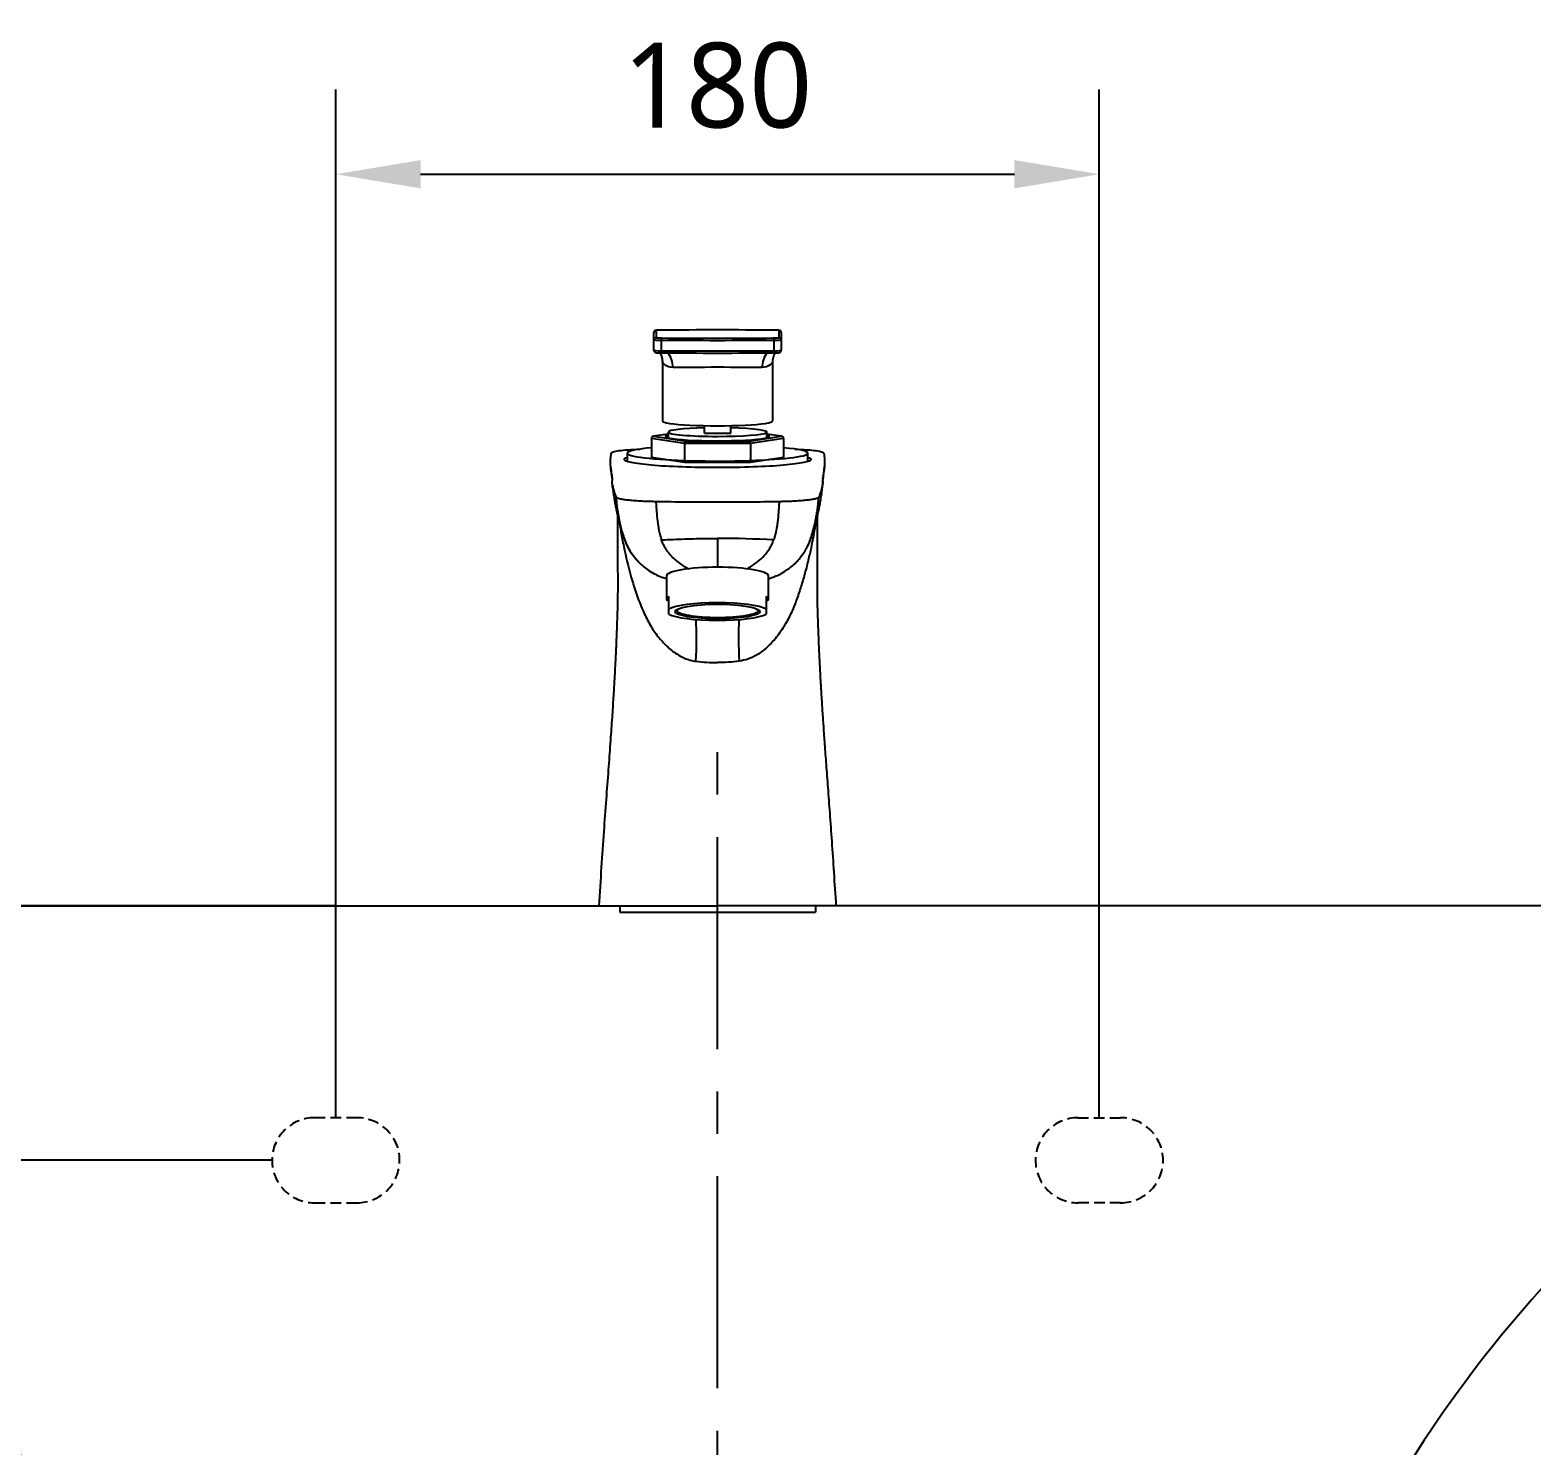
# Model space of a CAD drawing. Extents: x 0 to 6635, y -9 to 2100.
# Drawn here: x 4572.6 to 4926.7, y 741.8 to 1075.7 of the extents above; entities that cross this region are included whole.
import ezdxf

# ---------------------------------------------------------------- set-up
doc = ezdxf.new("R2010")
doc.units = 0
doc.header["$LTSCALE"] = 20
doc.header["$MEASUREMENT"] = 0
doc.linetypes.add('CENTER', pattern=[2, 1.25, -0.25, 0.25, -0.25])
doc.linetypes.add('HIDDEN', pattern=[0.375, 0.25, -0.125])
doc.layers.get('0').update_dxf_attribs({"linetype": 'CONTINUOUS'})
doc.layers.get('DEFPOINTS').update_dxf_attribs({"linetype": 'CONTINUOUS'})
for name, color, linetype in [('1', 1, 'CONTINUOUS'), ('7', 7, 'CONTINUOUS'), ('CENTER', 2, 'CENTER')]:
    doc.layers.add(name, color=color, linetype=linetype)
doc.styles.get("Standard").update_dxf_attribs({"font": 'NanumGothic.ttf'})
doc.dimstyles.get("Standard").update_dxf_attribs({"dimtxt": 2.5, "dimasz": 2, "dimexe": 2, "dimexo": 1, "dimgap": 1.5, "dimtad": 1, "dimdec": 0, "dimlfac": 10, "dimrnd": 0.5, "dimzin": 0, "dimdsep": 46, "dimtxsty": 'Standard', "dimcen": 0, "dimclrt": 2, "dimadec": 0, "dimazin": 0, "dimtfac": 1, "dimtdec": 0, "dimtmove": 0, "dimatfit": 3, "dimfxl": 0, "dimtolj": 1, "dimtzin": 0, "dimarcsym": 0})

# ---------------------------------------------------------------- blocks, each defined once
blk = doc.blocks.new('*D61')
at = {"layer": '1', "color": 3, "lineweight": -2}
for p, q in [((5029.88, 869.14), (5127.3, 869.14)), ((5107.3, 849.14), (5107.3, 789.99)), ((5107.3, 689.14), (5107.3, 748.3)), ((4765.31, 669.14), (5127.3, 669.14))]:
    blk.add_line(p, q, dxfattribs=at)
at = {"layer": '1', "color": 3}
for points in [[(5103.96, 849.14), (5110.63, 849.14), (5107.3, 869.14)], [(5103.96, 689.14), (5110.63, 689.14), (5107.3, 669.14)]]:
    blk.add_solid(points, dxfattribs=at)
at = {"layer": 'DEFPOINTS', "color": 0}
for p in [(5029.88, 869.14), (4765.31, 669.14), (5107.3, 669.14)]:
    blk.add_point(p, dxfattribs=at)
at = {"layer": '1', "color": 2, "insert": (5107.3, 769.14), "char_height": 20, "attachment_point": 5}
blk.add_mtext('\\A1;200', dxfattribs=at)
blk = doc.blocks.new('*D62')
at = {"layer": '1', "color": 3, "lineweight": -2}
for p, q in [((5127.3, 869.14), (5187.06, 869.14)), ((5167.06, 849.14), (5167.06, 743.91)), ((5167.06, 609.14), (5167.06, 702.13)), ((4842.31, 589.14), (5187.06, 589.14))]:
    blk.add_line(p, q, dxfattribs=at)
at = {"layer": '1', "color": 3}
for points in [[(5163.73, 849.14), (5170.4, 849.14), (5167.06, 869.14)], [(5163.73, 609.14), (5170.4, 609.14), (5167.06, 589.14)]]:
    blk.add_solid(points, dxfattribs=at)
at = {"layer": 'DEFPOINTS', "color": 0}
for p in [(5127.3, 869.14), (4842.31, 589.14), (5167.06, 589.14)]:
    blk.add_point(p, dxfattribs=at)
at = {"layer": '1', "color": 2, "insert": (5167.06, 723.02), "char_height": 20, "attachment_point": 5}
blk.add_mtext('\\A1;280', dxfattribs=at)
blk = doc.blocks.new('*D63')
at = {"layer": '1', "color": 3, "lineweight": -2}
for p, q in [((5187.06, 869.14), (5247.06, 869.14)), ((5227.06, 849.14), (5227.06, 700.04)), ((5227.06, 549.14), (5227.06, 658.24)), ((4767.18, 529.14), (5247.06, 529.14))]:
    blk.add_line(p, q, dxfattribs=at)
at = {"layer": '1', "color": 3}
for points in [[(5223.73, 849.14), (5230.4, 849.14), (5227.06, 869.14)], [(5223.73, 549.14), (5230.4, 549.14), (5227.06, 529.14)]]:
    blk.add_solid(points, dxfattribs=at)
at = {"layer": 'DEFPOINTS', "color": 0}
for p in [(5187.06, 869.14), (4767.18, 529.14), (5227.06, 529.14)]:
    blk.add_point(p, dxfattribs=at)
at = {"layer": '1', "color": 2, "insert": (5227.06, 679.14), "char_height": 20, "attachment_point": 5}
blk.add_mtext('\\A1;340', dxfattribs=at)
blk = doc.blocks.new('*D42')
at = {"layer": '1', "color": 3, "lineweight": -2}
for p, q in [((4644.68, 819.17), (4644.68, 1061.69)), ((4824.68, 819.17), (4824.68, 1061.69)), ((4664.68, 1041.69), (4804.68, 1041.69))]:
    blk.add_line(p, q, dxfattribs=at)
at = {"layer": '1', "color": 3}
for points in [[(4664.68, 1045.02), (4664.68, 1038.35), (4644.68, 1041.69)], [(4804.68, 1045.02), (4804.68, 1038.35), (4824.68, 1041.69)]]:
    blk.add_solid(points, dxfattribs=at)
at = {"layer": 'DEFPOINTS', "color": 0}
for p in [(4824.68, 1041.69), (4644.68, 819.17), (4824.68, 819.17)]:
    blk.add_point(p, dxfattribs=at)
at = {"layer": '1', "color": 2, "insert": (4734.68, 1062.57), "char_height": 20, "attachment_point": 5}
blk.add_mtext('\\A1;180', dxfattribs=at)
blk = doc.blocks.new('*D56')
at = {"layer": '1', "color": 3, "lineweight": -2}
for p, q in [((4317.34, 889.14), (4317.34, 909.14)), ((4439.48, 869.14), (4297.34, 869.14)), ((4317.34, 869.14), (4317.34, 860.03)), ((4317.34, 809.14), (4317.34, 818.26)), ((4629.64, 809.14), (4297.34, 809.14)), ((4317.34, 789.14), (4317.34, 769.14))]:
    blk.add_line(p, q, dxfattribs=at)
at = {"layer": '1', "color": 3}
for points in [[(4314.01, 889.14), (4320.68, 889.14), (4317.34, 869.14)], [(4314.01, 789.14), (4320.68, 789.14), (4317.34, 809.14)]]:
    blk.add_solid(points, dxfattribs=at)
at = {"layer": 'DEFPOINTS', "color": 0}
for p in [(4317.34, 869.14), (4439.48, 869.14), (4629.64, 809.14)]:
    blk.add_point(p, dxfattribs=at)
at = {"layer": '1', "color": 2, "insert": (4317.34, 839.14), "char_height": 20, "attachment_point": 5}
blk.add_mtext('\\A1;60', dxfattribs=at)
blk = doc.blocks.new('*D57')
at = {"layer": '1', "color": 3, "lineweight": -2}
for p, q in [((4644.68, 869.14), (4234.74, 869.14)), ((4254.74, 849.14), (4254.74, 637.5)), ((4254.74, 384.14), (4254.74, 595.78)), ((4734.68, 364.14), (4234.74, 364.14))]:
    blk.add_line(p, q, dxfattribs=at)
at = {"layer": '1', "color": 3}
for points in [[(4251.41, 849.14), (4258.07, 849.14), (4254.74, 869.14)], [(4251.41, 384.14), (4258.07, 384.14), (4254.74, 364.14)]]:
    blk.add_solid(points, dxfattribs=at)
at = {"layer": 'DEFPOINTS', "color": 0}
for p in [(4644.68, 869.14), (4254.74, 364.14), (4734.68, 364.14)]:
    blk.add_point(p, dxfattribs=at)
at = {"layer": '1', "color": 2, "insert": (4254.74, 616.64), "char_height": 20, "attachment_point": 5}
blk.add_mtext('\\A1;505', dxfattribs=at)

msp = doc.modelspace()

# ---------------------------------------------------------------- linework, layer by layer
at = {"ltscale": 0.5}
for p, q in [((4711.61138, 869.14281), (4711.61138, 867.66429)), ((4757.7505, 869.14286), (4757.7505, 867.66429))]:
    msp.add_line(p, q, dxfattribs=at)
at = {"color": 7, "linetype": 'HIDDEN', "ltscale": 0.5}
for points in [[(4649.6957, 799.11331, 1), (4649.6957, 819.17236), (4639.66618, 819.17236, 1), (4639.66618, 799.11331)], [(4819.66618, 799.11331, -1), (4819.66618, 819.17236), (4829.6957, 819.17236, -1), (4829.6957, 799.11331)]]:
    msp.add_lwpolyline(points, format="xyb", close=True, dxfattribs=at)
at = {"layer": '1', "color": 7, "linetype": 'Continuous'}
for p, q in [((4719.6755, 1002.61637), (4719.6755, 1004.37027)), ((4719.6755, 1000.11675), (4719.6755, 1002.61637)), ((4720.1755, 1004.8702), (4720.1755, 1003.11629)), ((4721.34708, 1002.56942), (4721.34708, 1000.06981)), ((4748.00391, 1000.06981), (4748.00391, 1002.56942)), ((4749.1755, 1003.11629), (4749.1755, 1004.8702)), ((4749.6755, 1004.37027), (4749.6755, 1002.61637)), ((4749.6755, 1002.61637), (4749.6755, 1000.11675)), ((4721.6755, 997.25573), (4721.6755, 983.49798)), ((4747.6755, 983.49798), (4747.6755, 997.26955)), ((4723.0255, 980.8853), (4723.0255, 979.54512)), ((4731.5755, 980.61077), (4731.5755, 982.39776)), ((4737.7755, 980.61077), (4737.7755, 982.39776)), ((4746.3255, 979.54512), (4746.3255, 980.8853)), ((4726.88127, 978.21441), (4719.08704, 979.39101)), ((4719.08704, 979.39101), (4719.08704, 974.90814)), ((4723.02556, 980.40408), (4719.56488, 979.88166)), ((4723.02559, 980.39651), (4719.66439, 979.88911)), ((4719.66439, 979.88911), (4727.16994, 978.75608)), ((4742.46973, 978.21441), (4726.88127, 978.21441)), ((4726.88127, 978.21441), (4726.88127, 973.73153)), ((4727.16994, 978.75608), (4742.18105, 978.75608)), ((4731.5755, 980.61077), (4737.7755, 980.61077)), ((4742.18105, 978.75608), (4749.6866, 979.88911)), ((4750.26395, 979.39101), (4742.46973, 978.21441)), ((4742.46973, 978.21441), (4742.46973, 973.73153)), ((4749.6866, 979.88911), (4746.32541, 980.39651)), ((4749.78611, 979.88166), (4746.32543, 980.40408)), ((4750.26395, 979.39101), (4750.26395, 974.90814)), ((4713.3755, 975.90433), (4713.3755, 973.94781)), ((4726.88127, 973.73153), (4719.08704, 974.90814)), ((4750.26395, 974.90814), (4742.46973, 973.73153)), ((4755.9755, 973.94781), (4755.9755, 975.90433)), ((4742.46973, 973.73153), (4726.88127, 973.73153)), ((4734.6755, 955.79841), (4734.6755, 949.01105)), ((4722.6755, 946.92714), (4722.6755, 941.5107)), ((4746.6755, 941.5107), (4746.6755, 946.92714)), ((4723.1755, 939.15152), (4723.1755, 942.10594)), ((4746.1755, 942.10594), (4746.1755, 939.15152)), ((4723.1755, 937.96104), (4723.1755, 939.15152)), ((4725.1755, 939.09856), (4725.1755, 938.75018)), ((4744.1755, 938.75018), (4744.1755, 939.09856)), ((4746.1755, 939.15152), (4746.1755, 937.96104)), ((4711.61138, 867.66429), (4757.7505, 867.66429))]:
    msp.add_line(p, q, dxfattribs=at)
for centre, major_axis, ratio, start_param, end_param in [((4720.1755, 1004.37027), (0.5, 0), 0.999848, 1.570796327, 3.141592654), ((4720.1755, 1002.61637), (0.5, 0), 0.999848, 1.570796327, 3.141592654), ((4722.6755, 1002.61637), (3, 0), 0.017452, 3.141592654, 4.25366493), ((4722.6755, 1004.8702), (-2.5, 0), 0.017452, 5.171113031, 6.283185307), ((4722.6755, 1003.11629), (-2.5, 0), 0.017452, 0, 0.265054879), ((4722.6755, 1003.11629), (-2.5, 0), 0.017452, 0.265055404, 1.112072276), ((4721.56849, 1002.57725), (0.00431, 0.49998), 0.442737, 0.019465208, 1.590261535), ((4734.6755, 1003.04043), (30.1, 0), 0.017452, 4.25366493, 5.171113031), ((4734.6755, 1004.44614), (-29.6, 0), 0.017452, 4.25366493, 5.171113031), ((4734.6755, 1003.54036), (-29.6, 0), 0.017452, 1.112072276, 2.029520377), ((4746.6755, 1004.8702), (-2.5, 0), 0.017452, 3.919313652, 4.25366493), ((4746.6755, 1003.11629), (-2.5, 0), 0.017452, 2.029520377, 2.733357725), ((4747.78251, 1002.57725), (-0.00431, 0.49998), 0.442737, 4.692923772, 6.263720099), ((4746.6755, 1002.61637), (3, 0), 0.017452, 5.171113031, 6.283185307), ((4746.6755, 1004.8702), (-2.5, 0), 0.017452, 3.141592654, 3.919313456), ((4746.6755, 1003.11629), (-2.5, 0), 0.017452, 2.733358072, 3.141592654), ((4749.1755, 1004.37027), (0.5, 0), 0.999848, 0, 1.570796327), ((4749.1755, 1002.61637), (0.5, 0), 0.999848, 0, 1.570796327), ((4722.6755, 1000.11675), (-3, 0), 0.017452, 0, 1.112072276), ((4722.6755, 999.61683), (2.5, 0), 0.017452, 3.834987354, 4.25366493), ((4734.6755, 1000.54081), (-30.1, 0), 0.017452, 1.112072276, 2.029520377), ((4721.56849, 1000.07763), (0.00431, 0.49998), 0.442737, 1.590261535, 3.161057862), ((4734.6755, 1000.04089), (29.6, 0), 0.017452, 4.25366493, 5.171113031), ((4720.1755, 995.84277), (-0.11889, -4.99859), 0.806122, 1.641637388, 2.4303569), ((4749.1755, 995.84277), (0.11889, -4.99859), 0.806122, 3.852828407, 4.641547919), ((4747.78251, 1000.07763), (-0.00431, 0.49998), 0.442737, 3.122127445, 4.692923772), ((4746.6755, 999.61683), (2.5, 0), 0.017452, 5.171113031, 5.500686255), ((4746.6755, 1000.11675), (-3, 0), 0.017452, 2.029520377, 3.141592654), ((4734.6755, 996.02936), (13, 0), 0.009298, 0.634183841, 2.507408813), ((4734.6755, 983.49798), (-13, 0), 0.087156, 0, 3.141592654), ((4734.6755, 980.8853), (-11.65, 0), 0.087156, 4.98168237, 6.283185307), ((4734.6755, 980.8853), (-11.65, 0), 0.087156, 0, 1.57079634), ((4734.6755, 980.8853), (-11.65, 0), 0.087156, 1.570796288, 4.443095563), ((4719.66439, 979.39101), (0.57735, 0), 0.86273, 1.570796327, 3.141592654), ((4734.6755, 979.88911), (12.3, 0), 0.087156, 2.815063332, 6.283185307), ((4734.6755, 979.59025), (-12, 0), 0.087156, 6.040987991, 6.228796494), ((4727.16994, 978.25799), (0.03749, 0.49954), 0.572989, 0.130245065, 1.701041392), ((4742.18105, 978.25799), (-0.03749, 0.49954), 0.572989, 4.582143916, 6.152940242), ((4734.6755, 979.59025), (-12, 0), 0.087156, 3.195981588, 3.383790019), ((4734.6755, 979.88911), (12.3, 0), 0.087156, 0, 0.326529384), ((4749.6866, 979.39101), (0.57735, 0), 0.86273, 0, 1.570796327), ((4734.6755, 975.90433), (21.3, 0), 0.087156, 2.391930121, 6.283185307), ((4734.6755, 975.90433), (21.3, 0), 0.087156, 0, 0.749662558), ((4734.6755, 946.92714), (-12, 0), 0.173648, 4.712388959, 6.283185307), ((4734.6755, 946.92714), (-12, 0), 0.173648, 3.141592892, 4.712389043), ((4734.6755, 941.5107), (12, 0), 0.173648, 2.85190566, 3.431279648), ((4734.6755, 941.5107), (12, 0), 0.173648, 5.993498313, 6.572872301), ((4734.6755, 938.55628), (-12, 0), 0.173648, 3.431279648, 5.993498313), ((4734.6755, 938.55628), (-12, 0), 0.173648, 0.289686994, 2.85190566), ((4724.99753, 925.36327), (1.64152, 21.43724), 0.207191, 4.797038507, 5.28355879), ((4744.35346, 925.36327), (-1.64152, 21.43724), 0.207191, 0.999626518, 1.4861468)]:
    msp.add_ellipse(centre, major_axis=major_axis, ratio=ratio, start_param=start_param, end_param=end_param, dxfattribs=at)
msp.add_ellipse((4734.6755, 938.55628), major_axis=(-10, 0), ratio=0.173648, dxfattribs=at)
for points, knots in [([(4721.56418, 1004.90938), (4721.45491, 1004.90844), (4721.15115, 1004.90529), (4720.71295, 1004.89853), (4720.32569, 1004.88671), (4720.19534, 1004.88015), (4720.07787, 1004.86497), (4719.98022, 1004.83455), (4719.87913, 1004.78071), (4719.77289, 1004.681), (4719.69399, 1004.53682), (4719.67605, 1004.42771), (4719.6755, 1004.37027)], [0, 0, 0, 0, 0.108226032, 0.316180683, 0.52548979, 0.739767635, 0.79357157, 0.819276822, 0.855693019, 0.899489584, 0.950318517, 1, 1, 1, 1]), ([(4749.6755, 1004.37027), (4749.67471, 1004.43562), (4749.65436, 1004.54437), (4749.57651, 1004.67952), (4749.48678, 1004.76746), (4749.39943, 1004.82106), (4749.3278, 1004.84888), (4749.27718, 1004.8621), (4749.23353, 1004.87016), (4749.16924, 1004.87792), (4749.05285, 1004.88525), (4748.81784, 1004.894), (4748.56228, 1004.89879), (4748.44801, 1004.90053)], [0, 0, 0, 0, 0.074842105, 0.13400593, 0.183608255, 0.225830591, 0.260029563, 0.288048615, 0.320704839, 0.37932025, 0.5523057, 0.821668093, 1, 1, 1, 1]), ([(4719.6755, 1000.11675), (4719.67629, 1000.0514), (4719.69664, 999.94266), (4719.77448, 999.80751), (4719.86421, 999.71957), (4719.95156, 999.66597), (4720.0232, 999.63814), (4720.07382, 999.62492), (4720.11747, 999.61687), (4720.18162, 999.6091), (4720.30007, 999.60181), (4720.49341, 999.59407), (4720.70181, 999.59018), (4720.76001, 999.58922)], [0, 0, 0, 0, 0.081688841, 0.146265117, 0.200405182, 0.24649012, 0.283817696, 0.314399999, 0.350043693, 0.414021384, 0.602831961, 0.896836277, 1, 1, 1, 1]), ([(4721.11045, 999.58838), (4721.19493, 999.42712), (4721.37442, 999.03379), (4721.57651, 998.35531), (4721.68058, 997.73318), (4721.66745, 997.35882), (4721.65966, 997.2566)], [0, 0, 0, 0, 0.230280232, 0.538782149, 0.874549145, 1, 1, 1, 1]), ([(4747.68909, 997.27043), (4747.68307, 997.36155), (4747.67342, 997.69105), (4747.75447, 998.23809), (4747.92081, 998.87489), (4748.10031, 999.31337), (4748.21356, 999.53945), (4748.23937, 999.58894)], [0, 0, 0, 0, 0.112511617, 0.408135128, 0.679943841, 0.928860697, 1, 1, 1, 1]), ([(4748.44131, 999.58632), (4748.50292, 999.58718), (4748.73365, 999.59076), (4749.02096, 999.60045), (4749.15592, 999.60686), (4749.27311, 999.62205), (4749.37078, 999.65248), (4749.47186, 999.70632), (4749.5781, 999.80603), (4749.65701, 999.95021), (4749.67495, 1000.05932), (4749.6755, 1000.11675)], [0, 0, 0, 0, 0.092606526, 0.370349072, 0.654684879, 0.726079967, 0.76018953, 0.808511972, 0.866627788, 0.934075197, 1, 1, 1, 1]), ([(4724.20327, 996.10098), (4723.36842, 996.09042), (4722.72877, 996.4275), (4721.89165, 997.03352), (4721.67694, 997.29404), (4721.67552, 997.28498)], [0, 0, 0, 0, 0.507359728, 0.507359728, 1, 1, 1, 1]), ([(4747.67548, 997.28493), (4747.67486, 997.29506), (4747.45779, 997.03172), (4746.61729, 996.42463), (4745.98434, 996.0904), (4745.14772, 996.10098)], [0, 0, 0, 0, 0.492763741, 0.492763741, 1, 1, 1, 1]), ([(4709.92465, 970.29969), (4709.8846, 970.44174), (4709.68062, 971.21292), (4709.44261, 972.61396), (4709.41576, 974.34846), (4709.54839, 975.45343), (4709.63323, 975.92907)], [0, 0, 0, 0, 0.075727638, 0.41110137, 0.746475102, 1, 1, 1, 1]), ([(4709.63323, 975.92907), (4709.66947, 976.13233), (4710.21891, 976.33406), (4712.63577, 976.66511), (4714.38287, 976.788), (4716.43054, 976.84939)], [0, 0, 0, 0, 0.518456859, 0.518456859, 1, 1, 1, 1]), ([(4755.98715, 974.8893), (4756.43958, 974.73552), (4757.04849, 974.3265), (4755.49607, 973.66693), (4750.64884, 973.02641), (4743.29966, 972.60394), (4734.6755, 972.44975), (4726.05133, 972.60394), (4718.70216, 973.02641), (4713.85492, 973.66693), (4712.3025, 974.3265), (4712.91141, 974.73552), (4713.36384, 974.8893)], [0, 0, 0, 0, 0.068267658, 0.176200742, 0.284133825, 0.392066906, 0.499999986, 0.607933066, 0.715866147, 0.82379923, 0.931732314, 1, 1, 1, 1]), ([(4752.96991, 976.84787), (4754.99881, 976.78575), (4756.73971, 976.66211), (4759.12732, 976.33433), (4759.68155, 976.13223), (4759.71777, 975.92907)], [0, 0, 0, 0, 0.479538408, 0.479538408, 1, 1, 1, 1]), ([(4759.71777, 975.92907), (4759.8026, 975.45343), (4759.93523, 974.34846), (4759.90839, 972.61396), (4759.67037, 971.21292), (4759.46639, 970.44174), (4759.42634, 970.29969)], [0, 0, 0, 0, 0.253524898, 0.58889863, 0.924272362, 1, 1, 1, 1]), ([(4709.4713, 972.85416), (4709.52735, 972.11003), (4709.6366, 970.98829), (4709.78345, 969.84614), (4709.83601, 969.46791)], [0, 0, 0, 0, 0.670460059, 1, 1, 1, 1]), ([(4759.51132, 969.4408), (4759.5213, 969.51258), (4759.66919, 970.59213), (4759.78644, 971.69372), (4759.87089, 972.74345)], [0, 0, 0, 0, 0.066579786, 1, 1, 1, 1]), ([(4710.82463, 965.46521), (4710.60949, 965.97625), (4710.20113, 967.11634), (4709.92637, 968.37552), (4709.83178, 969.12331), (4709.81849, 969.24196)], [0, 0, 0, 0, 0.40612002, 0.90577848, 1, 1, 1, 1]), ([(4709.85073, 969.59536), (4709.86407, 969.65384), (4709.87945, 969.71233), (4709.91597, 969.85895), (4709.94182, 969.97239), (4709.94828, 970.08583), (4709.94853, 970.11113)], [0, 0, 0, 0, 0.340221193, 0.340221193, 0.852893351, 1, 1, 1, 1]), ([(4709.97288, 967.65181), (4710.02241, 967.21309), (4710.128, 966.3735), (4710.30419, 965.20072), (4710.47359, 964.20761), (4710.61903, 963.431), (4710.77535, 962.64959), (4710.96731, 961.75707), (4711.19999, 960.76723), (4711.46575, 959.72428), (4711.76305, 958.63924), (4712.14194, 957.37664), (4712.44119, 956.42762), (4712.62779, 955.90546), (4712.64503, 955.85755)], [0, 0, 0, 0, 0.110438091, 0.210546732, 0.292385684, 0.355938966, 0.401208262, 0.479318371, 0.568998646, 0.645501788, 0.739207966, 0.852862692, 0.986475033, 1, 1, 1, 1]), ([(4756.70759, 955.86513), (4756.77832, 956.06742), (4756.94625, 956.55851), (4757.15969, 957.22665), (4757.34388, 957.82545), (4757.47108, 958.2525), (4757.5799, 958.62723), (4757.6827, 958.99043), (4757.78203, 959.35051), (4757.87799, 959.70754), (4757.97063, 960.06144), (4758.06581, 960.43486), (4758.18097, 960.90042), (4758.32936, 961.52597), (4758.51599, 962.36261), (4758.73094, 963.41121), (4758.96148, 964.67108), (4759.18801, 966.10811), (4759.31809, 967.12313), (4759.37751, 967.64884)], [0, 0, 0, 0, 0.055751452, 0.135469658, 0.184650407, 0.221681645, 0.255430999, 0.288313446, 0.320329946, 0.351481552, 0.381769428, 0.411194858, 0.4454274, 0.496413606, 0.564528622, 0.649760094, 0.752090931, 0.87149813, 1, 1, 1, 1]), ([(4759.5325, 969.24196), (4759.51922, 969.12331), (4759.42462, 968.37552), (4759.14986, 967.11634), (4758.7415, 965.97625), (4758.52637, 965.46521)], [0, 0, 0, 0, 0.09422152, 0.59387998, 1, 1, 1, 1]), ([(4759.40247, 970.11111), (4759.40271, 970.08583), (4759.40918, 969.97238), (4759.43502, 969.85895), (4759.47147, 969.7126), (4759.48679, 969.65438), (4759.50008, 969.59615)], [0, 0, 0, 0, 0.147304916, 0.660784098, 0.660784098, 1, 1, 1, 1]), ([(4712.59782, 956.096), (4712.46768, 956.52562), (4712.21468, 957.36085), (4711.7589, 959.11692), (4711.29393, 961.35066), (4710.97195, 963.63509), (4710.86103, 965.01307), (4710.82463, 965.46521)], [0, 0, 0, 0, 0.142719554, 0.277458785, 0.56627007, 0.857683822, 1, 1, 1, 1]), ([(4720.13834, 964.4563), (4719.81361, 964.46269), (4719.17043, 964.4779), (4717.91882, 964.51785), (4716.43755, 964.58521), (4714.84454, 964.69127), (4713.47693, 964.81897), (4712.36589, 964.96434), (4711.53484, 965.12325), (4711.00062, 965.29155), (4710.84904, 965.40721), (4710.82463, 965.4652)], [0, 0, 0, 0, 0.062499865, 0.125000071, 0.250000481, 0.375000892, 0.500001303, 0.625001713, 0.750002124, 0.875002535, 1, 1, 1, 1]), ([(4720.13834, 964.4563), (4720.16781, 964.07094), (4720.22675, 963.30028), (4720.3205, 961.77235), (4720.47481, 959.88179), (4720.76716, 958.00533), (4721.11488, 956.53688), (4721.34528, 955.81489), (4721.45657, 955.46614)], [0, 0, 0, 0, 0.125141221, 0.250268547, 0.500038578, 0.749324067, 0.878915328, 1, 1, 1, 1]), ([(4749.21265, 964.4563), (4749.1909, 964.17392), (4749.15918, 963.75121), (4749.11904, 963.18943), (4749.0821, 962.62895), (4749.03811, 961.93079), (4748.97274, 961.09684), (4748.8946, 960.26688), (4748.79718, 959.44128), (4748.69605, 958.75721), (4748.61312, 958.28083), (4748.56201, 958.00938), (4748.52177, 957.80619), (4748.47955, 957.60341), (4748.42058, 957.3336), (4748.3102, 956.86302), (4748.16706, 956.32916), (4748.02591, 955.86609), (4747.94706, 955.62293), (4747.90996, 955.51162), (4747.89447, 955.46612)], [0, 0, 0, 0, 0.091545092, 0.137317638, 0.183090184, 0.274635276, 0.366180368, 0.45772546, 0.549270552, 0.640815644, 0.68658819, 0.709474463, 0.732360736, 0.755247009, 0.778133282, 0.823905828, 0.91545092, 0.961223465, 0.984109738, 1, 1, 1, 1]), ([(4758.52636, 965.46521), (4758.50195, 965.40722), (4758.35037, 965.29155), (4757.81616, 965.12325), (4756.9851, 964.96434), (4755.87406, 964.81897), (4754.50645, 964.69127), (4752.91344, 964.58521), (4751.43218, 964.51785), (4750.18057, 964.4779), (4749.53738, 964.46269), (4749.21266, 964.4563)], [0, 0, 0, 0, 0.124998404, 0.24999868, 0.374998957, 0.499999233, 0.62499951, 0.749999787, 0.875000063, 0.937500202, 1, 1, 1, 1]), ([(4756.75322, 956.09599), (4756.78012, 956.1812), (4756.8355, 956.36052), (4756.94683, 956.72973), (4757.14056, 957.39627), (4757.39921, 958.36438), (4757.67498, 959.53373), (4757.91609, 960.70984), (4758.12244, 961.89187), (4758.26538, 962.8811), (4758.36228, 963.67458), (4758.44753, 964.46931), (4758.49834, 965.0666), (4758.52637, 965.46521)], [0, 0, 0, 0, 0.0286099, 0.059945065, 0.122615394, 0.247956052, 0.37329671, 0.498637368, 0.623978026, 0.749318684, 0.811989013, 0.874659342, 1, 1, 1, 1]), ([(4711.10781, 961.17513), (4711.10963, 960.10833), (4711.11407, 957.44404), (4711.12082, 953.34781), (4711.12581, 949.05194), (4711.13577, 945.25295), (4711.1275, 941.95094), (4711.06627, 939.14695), (4710.99302, 936.84119), (4710.93114, 935.03307), (4710.88192, 933.7081), (4710.84423, 932.74138), (4710.81371, 931.98538), (4710.78268, 931.23912), (4710.74516, 930.36388), (4710.69217, 929.17372), (4710.60859, 927.38967), (4710.48165, 924.86901), (4710.29846, 921.53849), (4710.05399, 917.48653), (4709.74129, 912.71341), (4709.35659, 907.21922), (4708.90046, 901.00367), (4708.38264, 894.06586), (4707.8182, 886.40431), (4707.25566, 878.01529), (4706.87103, 872.18105), (4706.67564, 869.14286)], [0, 0, 0, 0, 0.034737516, 0.086756098, 0.133385808, 0.174622925, 0.210463486, 0.240904844, 0.265945193, 0.2855825, 0.299815221, 0.309118223, 0.317083382, 0.32445159, 0.333437919, 0.345611472, 0.363229905, 0.39156082, 0.427736172, 0.471758556, 0.523631744, 0.583360152, 0.650948662, 0.72640171, 0.809723412, 0.90092013, 1, 1, 1, 1]), ([(4711.41536, 960.28576), (4711.54671, 959.41243), (4711.71112, 958.39827), (4712.09647, 956.23102), (4712.31799, 955.07834), (4713.05779, 951.541), (4713.65288, 949.08006), (4714.34565, 946.60261)], [0, 0, 0, 0, 0.245828461, 0.245828461, 0.497218974, 0.497218974, 1, 1, 1, 1]), ([(4762.67535, 869.14286), (4762.50399, 871.78241), (4762.16928, 876.85347), (4761.68944, 884.14906), (4761.20826, 890.81911), (4760.75957, 896.86617), (4760.35551, 902.29142), (4760.0047, 907.09567), (4759.70971, 911.27929), (4759.4695, 914.84239), (4759.29187, 917.61086), (4759.16528, 919.67504), (4759.07943, 921.12532), (4759.01623, 922.22631), (4758.96708, 923.10349), (4758.91971, 923.96637), (4758.86286, 925.0289), (4758.79218, 926.39797), (4758.7048, 928.17446), (4758.59988, 930.46387), (4758.47978, 933.35325), (4758.35571, 936.8513), (4758.22752, 940.95799), (4758.2139, 945.67452), (4758.2287, 950.99785), (4758.23456, 956.22984), (4758.24053, 959.68727), (4758.24314, 961.16787)], [0, 0, 0, 0, 0.086086602, 0.165394577, 0.237929443, 0.303696624, 0.362699644, 0.414941474, 0.460425274, 0.499154161, 0.531130937, 0.550683779, 0.566440568, 0.578401925, 0.586568289, 0.595030305, 0.606533689, 0.621209328, 0.63966345, 0.664444689, 0.695834266, 0.733829274, 0.778425869, 0.829620355, 0.887408865, 0.951784171, 1, 1, 1, 1]), ([(4714.94, 951.56107), (4714.84632, 951.68374), (4714.32512, 952.38723), (4713.43969, 953.80514), (4712.87662, 955.33735), (4712.59782, 956.096)], [0, 0, 0, 0, 0.098598617, 0.553687598, 1, 1, 1, 1]), ([(4712.59782, 956.096), (4712.59783, 956.09591), (4712.59784, 956.09571), (4712.59786, 956.09533), (4712.59789, 956.09465), (4712.59796, 956.0933), (4712.5981, 956.09059), (4712.59841, 956.08516), (4712.59913, 956.07426), (4712.60097, 956.05231), (4712.60626, 956.00784), (4712.61952, 955.93627), (4712.63619, 955.87709), (4712.64715, 955.84429)], [0, 0, 0, 0, 0.001196838, 0.002393676, 0.004787352, 0.009574701, 0.019149391, 0.038298737, 0.076597302, 0.153193929, 0.306385278, 0.612761018, 1, 1, 1, 1]), ([(4754.40218, 951.54718), (4754.53998, 951.72783), (4754.87461, 952.18804), (4755.24003, 952.75781), (4755.50927, 953.22377), (4755.68463, 953.54057), (4755.98007, 954.11084), (4756.28873, 954.79773), (4756.52821, 955.42638), (4756.65565, 955.79283), (4756.71858, 955.98647), (4756.75066, 956.08787), (4756.75322, 956.09599)], [0, 0, 0, 0, 0.144838517, 0.357473076, 0.410631715, 0.463790355, 0.570107634, 0.782742193, 0.889059472, 0.942218112, 0.995376752, 1, 1, 1, 1]), ([(4757.80565, 959.44441), (4757.67482, 958.61663), (4757.33337, 956.59466), (4756.71288, 953.47693), (4755.93094, 950.03774), (4755.33237, 947.8163), (4755.00535, 946.60261)], [0, 0, 0, 0, 0.214083957, 0.497581841, 0.725504691, 1, 1, 1, 1]), ([(4756.75317, 956.096), (4756.74792, 956.04535), (4756.74002, 955.96916), (4756.71898, 955.89063), (4756.71072, 955.86437)], [0, 0, 0, 0, 0.664912866, 1, 1, 1, 1]), ([(4712.65458, 955.82307), (4712.90228, 955.09304), (4713.5533, 953.67579), (4714.3532, 952.21848), (4714.92963, 951.57756), (4714.94251, 951.56332)], [0, 0, 0, 0, 0.489812393, 0.988641941, 1, 1, 1, 1]), ([(4727.85268, 948.57958), (4727.65355, 948.68525), (4727.22466, 948.92292), (4726.57902, 949.31668), (4725.91949, 949.76371), (4725.28233, 950.24492), (4724.77288, 950.6753), (4724.37994, 951.03775), (4724.0931, 951.31874), (4723.81463, 951.60894), (4723.54509, 951.90846), (4723.28499, 952.21734), (4722.95162, 952.64162), (4722.56158, 953.19514), (4722.14114, 953.89601), (4721.77276, 954.63173), (4721.56022, 955.16425), (4721.46335, 955.44609), (4721.45653, 955.46612)], [0, 0, 0, 0, 0.071439664, 0.155271827, 0.23910399, 0.322936153, 0.406768316, 0.448684397, 0.490600479, 0.53251656, 0.574432642, 0.616348723, 0.658264804, 0.742096967, 0.82592913, 0.909761293, 0.993593456, 1, 1, 1, 1]), ([(4721.45655, 955.46614), (4722.37407, 955.50711), (4724.18197, 955.58781), (4726.90707, 955.68004), (4729.56789, 955.74727), (4732.15099, 955.79001), (4733.84546, 955.79564), (4734.6755, 955.79841)], [0, 0, 0, 0, 0.213570853, 0.420826826, 0.62128573, 0.81448691, 1, 1, 1, 1]), ([(4741.5821, 948.62494), (4741.87294, 948.78116), (4743.37033, 949.63826), (4745.30965, 951.16983), (4746.81221, 953.17856), (4747.50829, 954.44614), (4747.76763, 955.13121), (4747.89442, 955.46614)], [0, 0, 0, 0, 0.105835127, 0.552131079, 0.77526084, 0.890127671, 1, 1, 1, 1]), ([(4716.062, 950.25252), (4716.03208, 950.28353), (4715.64994, 950.6832), (4715.27476, 951.12271), (4714.94, 951.56107)], [0, 0, 0, 0, 0.078172441, 1, 1, 1, 1]), ([(4715.86928, 950.48265), (4715.98184, 950.35078), (4716.45455, 949.81982), (4717.31636, 949.07729), (4718.51222, 948.18476), (4719.93633, 947.35398), (4721.35087, 946.72786), (4722.29262, 946.41758), (4722.67037, 946.3088)], [0, 0, 0, 0, 0.067910634, 0.281961615, 0.496438461, 0.699118545, 0.880359401, 1, 1, 1, 1]), ([(4746.67521, 946.31181), (4746.81815, 946.35277), (4747.41839, 946.53397), (4748.48549, 946.92836), (4749.81891, 947.57735), (4751.05699, 948.3387), (4752.11566, 949.15212), (4752.83596, 949.7604), (4753.21117, 950.1806), (4753.25154, 950.22663)], [0, 0, 0, 0, 0.049501703, 0.207933854, 0.372580037, 0.551751799, 0.752993682, 0.973254969, 1, 1, 1, 1]), ([(4753.25064, 950.21322), (4753.36113, 950.32654), (4753.68514, 950.66984), (4754.06885, 951.11815), (4754.33768, 951.46263), (4754.40218, 951.54718)], [0, 0, 0, 0, 0.279966653, 0.825926947, 1, 1, 1, 1]), ([(4754.40848, 951.56332), (4754.42136, 951.57756), (4754.47778, 951.64029), (4754.53259, 951.70401), (4754.57403, 951.75377)], [0, 0, 0, 0, 0.227444701, 1, 1, 1, 1]), ([(4714.34565, 946.60261), (4714.69866, 945.3402), (4715.08704, 944.14671), (4715.7158, 942.27219), (4715.93174, 941.65641), (4716.37744, 940.46817), (4716.60742, 939.89129), (4717.08199, 938.75573), (4717.32605, 938.20252), (4717.83236, 937.15295), (4718.09546, 936.64989), (4718.9165, 935.16851), (4719.50745, 934.22335), (4720.7879, 932.46277), (4721.4749, 931.65163), (4722.91208, 930.18259), (4723.66903, 929.52081), (4725.25402, 928.3873), (4726.06994, 927.92202), (4727.3239, 927.38715), (4727.7438, 927.23613), (4728.62563, 926.99154), (4729.08592, 926.8984), (4729.56203, 926.83686)], [0, 0, 0, 0, 0.125, 0.125, 0.1875, 0.1875, 0.25, 0.25, 0.3125, 0.3125, 0.375, 0.375, 0.5, 0.5, 0.625, 0.625, 0.75, 0.75, 0.875, 0.875, 0.9375, 0.9375, 1, 1, 1, 1]), ([(4755.00535, 946.60261), (4754.69287, 945.56371), (4754.06866, 943.48836), (4752.98084, 940.40456), (4751.70844, 937.41497), (4750.10719, 934.55643), (4748.19438, 931.92415), (4746.08525, 929.79807), (4743.96382, 928.27092), (4741.92114, 927.25817), (4740.48028, 926.97346), (4739.78897, 926.83686)], [0, 0, 0, 0, 0.124897647, 0.249498282, 0.373782948, 0.498535701, 0.628587242, 0.748541199, 0.84038449, 0.923417089, 1, 1, 1, 1]), ([(4744.1755, 938.75017), (4744.1755, 938.31829), (4743.15165, 937.88907), (4739.63437, 937.27831), (4737.16259, 937.10052), (4732.1884, 937.10052), (4729.71662, 937.27831), (4726.19934, 937.88907), (4725.1755, 938.31829), (4725.1755, 938.93761), (4725.36834, 939.12455), (4725.73041, 939.30108)], [0, 0, 0, 0, 0.225530003, 0.225530003, 0.451060006, 0.451060006, 0.676590009, 0.676590009, 0.902120012, 0.902120012, 1, 1, 1, 1]), ([(4739.78897, 926.83686), (4738.93628, 926.74002), (4737.25046, 926.54858), (4735.52716, 926.51861), (4734.6755, 926.5038)], [0, 0, 0, 0, 0.505797528, 1, 1, 1, 1])]:
    msp.add_open_spline(points, degree=3, knots=knots, dxfattribs=at)
for points, degree in [([(4713.28003, 974.10039), (4713.2427, 974.06763), (4713.21528, 974.03479), (4713.19791, 974.00191)], 3), ([(4756.17553, 973.92116), (4756.17921, 974.0046), (4756.11544, 974.08794), (4755.98749, 974.17048)], 3), ([(4759.87462, 972.79005), (4759.87632, 972.81141), (4759.87801, 972.83278), (4759.87969, 972.85416)], 3), ([(4709.81849, 969.24196), (4709.81316, 969.28965), (4709.81302, 969.33736), (4709.81653, 969.38506)], 3), ([(4709.97151, 967.65199), (4709.91065, 968.18097), (4709.85964, 968.71109), (4709.81849, 969.24196)], 3), ([(4759.37944, 967.65163), (4759.47793, 968.51257), (4759.53444, 969.3853)], 2), ([(4759.38522, 967.70817), (4759.44398, 968.22141), (4759.49304, 968.73286), (4759.5325, 969.24196)], 3), ([(4759.53446, 969.38513), (4759.53797, 969.33741), (4759.53784, 969.28968), (4759.5325, 969.24196)], 3), ([(4734.6755, 964.31453), (4729.76911, 964.31453), (4724.92371, 964.36203), (4720.13834, 964.4563)], 3), ([(4749.21266, 964.4563), (4744.42728, 964.36203), (4739.58188, 964.31453), (4734.6755, 964.31453)], 3), ([(4712.64715, 955.84429), (4712.65109, 955.83252), (4712.65524, 955.82077), (4712.65959, 955.80907)], 3), ([(4747.89444, 955.46614), (4743.62994, 955.66686), (4739.20476, 955.79841), (4734.6755, 955.79841)], 3), ([(4755.8928, 953.93065), (4756.20044, 954.55516), (4756.47762, 955.17824), (4756.69641, 955.82307)], 3), ([(4756.71072, 955.86437), (4756.70575, 955.84858), (4756.70034, 955.83281), (4756.69455, 955.81714)], 3), ([(4715.17395, 951.25958), (4715.86928, 950.48265)], 1), ([(4743.46957, 939.36992), (4743.92879, 939.17353), (4744.1755, 938.96218), (4744.1755, 938.75017)], 3), ([(4729.56203, 926.83686), (4731.25904, 926.61755), (4732.96069, 926.50474), (4734.6755, 926.5038)], 3)]:
    msp.add_open_spline(points, degree=degree, dxfattribs=at)
at = {"layer": '7'}
for p in [(4439.4849, 869.14283), (5029.87698, 869.14283)]:
    msp.add_line(p, (4734.68094, 869.14283), dxfattribs=at)
for centre, start, end in [((4313.46956, 574.7906), 27.1656774, 60.6848477), ((5155.89232, 574.7906), 119.3151523, 152.8343226)]:
    msp.add_arc(centre, 305.2188, start, end, dxfattribs=at)
at = {"layer": 'CENTER', "color": 1, "linetype": 'CENTER', "ltscale": 2}
msp.add_line((4734.68094, 355.37416), (4734.68094, 908.55745), dxfattribs=at)

# ---------------------------------------------------------------- dimensions: what is measured, and where the dimension line sits
at = {"layer": '1'}
dim = msp.add_linear_dim(base=(4824.68094, 1041.68597), p1=(4644.68094, 819.17236), p2=(4824.68094, 819.17236), dimstyle='Standard', override={"dimtxt": 20, "dimasz": 20, "dimexe": 20, "dimexo": 0, "dimgap": 10, "dimdec": 4, "dimlfac": 1, "dimzin": 8, "dimclrd": 3, "dimclre": 3, "dimtdec": 4}, dxfattribs=at)
dim.commit()
dim.dimension.update_dxf_attribs({"geometry": '*D42', "text_midpoint": (4734.68094, 1062.57295)})
for base, p1, p2, picture, middle in [((4317.34339, 869.14283), (4629.63666, 809.14283), (4439.4849, 869.14283), '*D56', (4317.34339, 839.14283)), ((5227.0641, 529.14283), (5187.0641, 869.14283), (4767.18094, 529.14283), '*D63', (5227.0641, 679.14283)), ((5167.0641, 589.14283), (5127.29787, 869.14283), (4842.30751, 589.14283), '*D62', (5167.0641, 723.01881))]:
    dim = msp.add_linear_dim(base=base, p1=p1, p2=p2, angle=90, dimstyle='Standard', override={"dimtxt": 20, "dimasz": 20, "dimexe": 20, "dimexo": 0, "dimgap": 10, "dimtih": 1, "dimtoh": 1, "dimdec": 4, "dimlfac": 1, "dimzin": 8, "dimclrd": 3, "dimclre": 3, "dimtdec": 4}, dxfattribs=at)
    dim.commit()
    dim.dimension.update_dxf_attribs({"geometry": picture, "text_midpoint": middle, "dimtype": 160})
for base, p1, p2, picture, middle in [((4254.73925, 364.14283), (4644.68094, 869.14283), (4734.68094, 364.14283), '*D57', (4254.73925, 616.64283)), ((5107.29787, 669.14283), (5029.87698, 869.14283), (4765.31464, 669.14283), '*D61', (5107.29787, 769.14283))]:
    dim = msp.add_linear_dim(base=base, p1=p1, p2=p2, angle=90, dimstyle='Standard', override={"dimtxt": 20, "dimasz": 20, "dimexe": 20, "dimexo": 0, "dimgap": 10, "dimtih": 1, "dimtoh": 1, "dimdec": 4, "dimlfac": 1, "dimzin": 8, "dimclrd": 3, "dimclre": 3, "dimtdec": 4}, dxfattribs=at)
    dim.commit()
    dim.dimension.update_dxf_attribs({"geometry": picture, "text_midpoint": middle})

doc.saveas('drawing.dxf')
